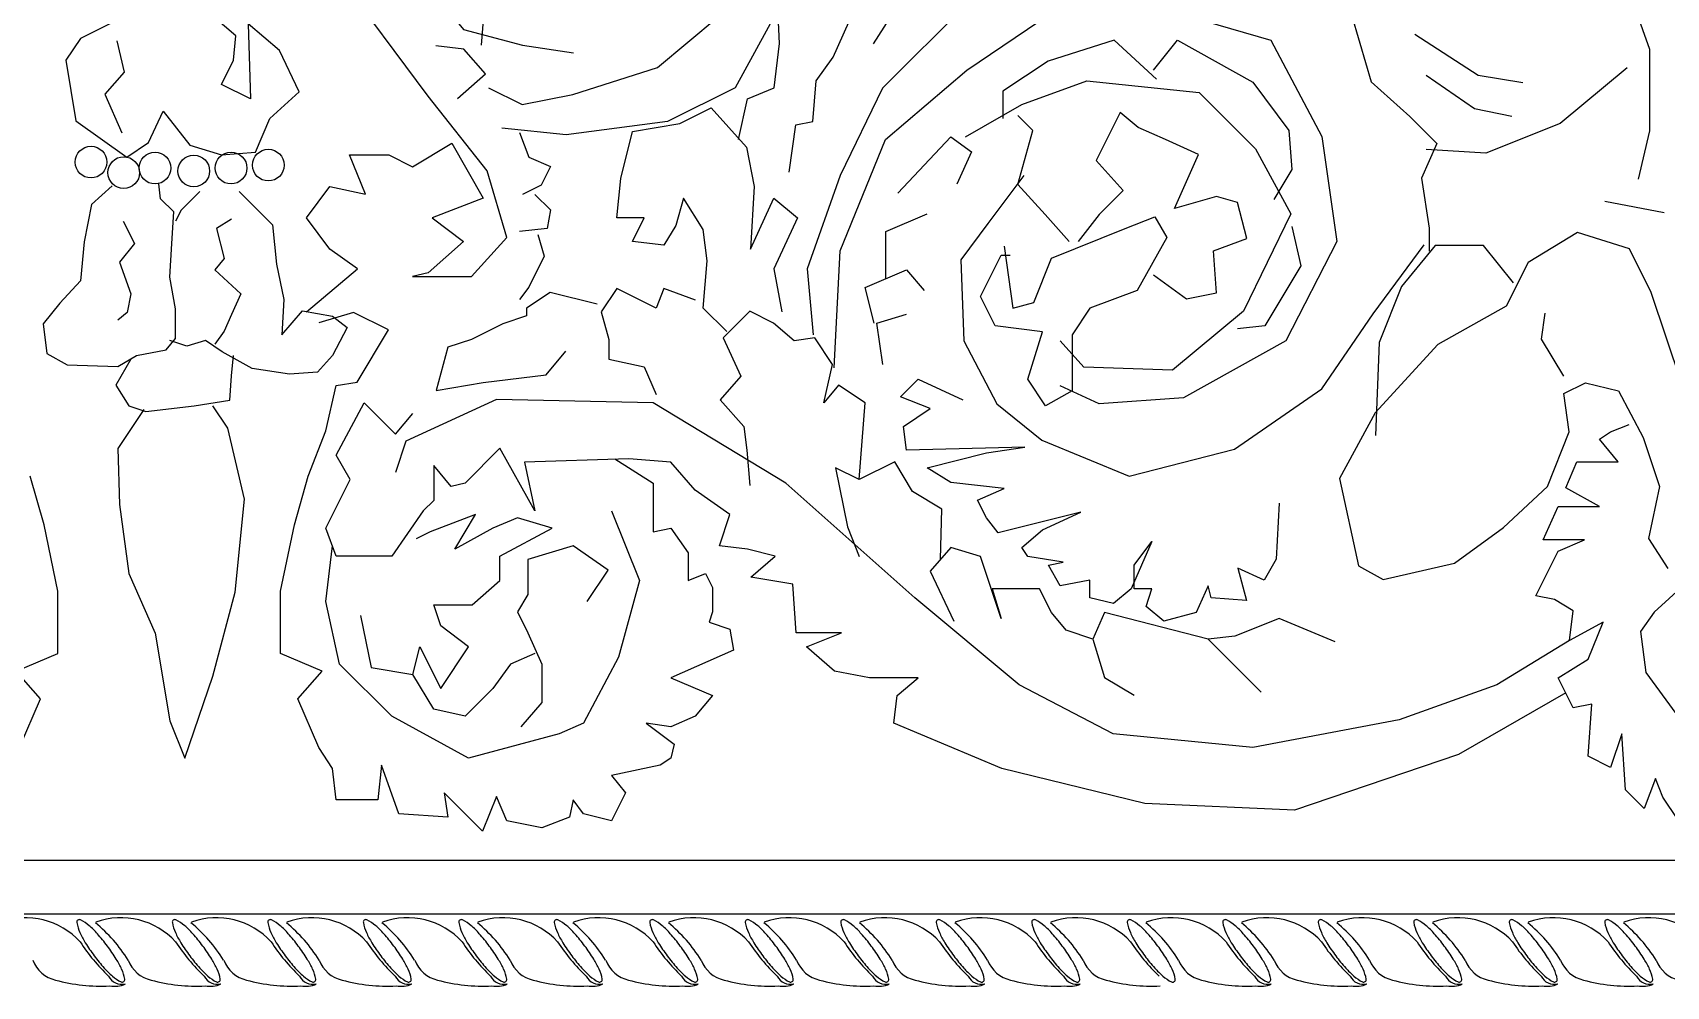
# Model space of a CAD drawing. Extents: x 128 to 2598, y 84 to 3556.
# Drawn here: x 951.5 to 1256, y 2728.8 to 2906.6 of the extents above; entities that cross this region are included whole.
import ezdxf

# ---------------------------------------------------------------- set-up
doc = ezdxf.new("R2010")
doc.units = 0
doc.header["$LTSCALE"] = 10
doc.header["$MEASUREMENT"] = 0
for name, color, linetype in [('3', 3, 'CONTINUOUS'), ('7', 7, 'CONTINUOUS'), ('BH', 3, 'CONTINUOUS')]:
    doc.layers.add(name, color=color, linetype=linetype)

msp = doc.modelspace()

# ---------------------------------------------------------------- linework, layer by layer
at = {"layer": '3'}
for points in [[(968.45, 2729.71, 0.280919), (968.64, 2730.17, 0.066421), (968.06, 2732.03, 0.030503), (967.06, 2733.91, 0.022024), (965.4, 2736.35, 0.022024), (963.53, 2738.64, 0.030503), (962.01, 2740.14, 0.066421), (960.39, 2741.22, 0.280919), (959.89, 2741.17, 0.280919), (959.71, 2740.71, 0.066421), (960.28, 2738.85, 0.030503), (961.29, 2736.97, 0.022024), (962.95, 2734.53, 0.022024), (964.82, 2732.24, 0.030503), (966.34, 2730.74, 0.066421), (967.96, 2729.66, 0.280919)], [(986.25, 2729.71, 0.280919), (986.44, 2730.17, 0.066421), (985.86, 2732.03, 0.030503), (984.86, 2733.91, 0.022024), (983.19, 2736.35, 0.022024), (981.33, 2738.64, 0.030503), (979.81, 2740.14, 0.066421), (978.19, 2741.22, 0.280919), (977.69, 2741.17, 0.280919), (977.51, 2740.71, 0.066421), (978.08, 2738.85, 0.030503), (979.09, 2736.97, 0.022024), (980.75, 2734.53, 0.022024), (982.62, 2732.24, 0.030503), (984.14, 2730.74, 0.066421), (985.76, 2729.66, 0.280919)], [(1004.05, 2729.71, 0.280919), (1004.24, 2730.17, 0.066421), (1003.66, 2732.03, 0.030503), (1002.65, 2733.91, 0.022024), (1000.99, 2736.35, 0.022024), (999.12, 2738.64, 0.030503), (997.61, 2740.14, 0.066421), (995.98, 2741.22, 0.280919), (995.49, 2741.17, 0.280919), (995.31, 2740.71, 0.066421), (995.88, 2738.85, 0.030503), (996.89, 2736.97, 0.022024), (998.55, 2734.53, 0.022024), (1000.42, 2732.24, 0.030503), (1001.94, 2730.74, 0.066421), (1003.56, 2729.66, 0.280919)], [(1021.85, 2729.71, 0.280919), (1022.04, 2730.17, 0.066421), (1021.46, 2732.03, 0.030503), (1020.45, 2733.91, 0.022024), (1018.79, 2736.35, 0.022024), (1016.92, 2738.64, 0.030503), (1015.41, 2740.14, 0.066421), (1013.78, 2741.22, 0.280919), (1013.29, 2741.17, 0.280919), (1013.11, 2740.71, 0.066421), (1013.68, 2738.85, 0.030503), (1014.69, 2736.97, 0.022024), (1016.35, 2734.53, 0.022024), (1018.22, 2732.24, 0.030503), (1019.74, 2730.74, 0.066421), (1021.36, 2729.66, 0.280919)], [(1039.65, 2729.71, 0.280919), (1039.84, 2730.17, 0.066421), (1039.26, 2732.03, 0.030503), (1038.25, 2733.91, 0.022024), (1036.59, 2736.35, 0.022024), (1034.72, 2738.64, 0.030503), (1033.21, 2740.14, 0.066421), (1031.58, 2741.22, 0.280919), (1031.09, 2741.17, 0.280919), (1030.91, 2740.71, 0.066421), (1031.48, 2738.85, 0.030503), (1032.49, 2736.97, 0.022024), (1034.15, 2734.53, 0.022024), (1036.02, 2732.24, 0.030503), (1037.53, 2730.74, 0.066421), (1039.16, 2729.66, 0.280919)], [(1057.45, 2729.71, 0.280919), (1057.64, 2730.17, 0.066421), (1057.06, 2732.03, 0.030503), (1056.05, 2733.91, 0.022024), (1054.39, 2736.35, 0.022024), (1052.52, 2738.64, 0.030503), (1051.01, 2740.14, 0.066421), (1049.38, 2741.22, 0.280919), (1048.89, 2741.17, 0.280919), (1048.7, 2740.71, 0.066421), (1049.28, 2738.85, 0.030503), (1050.29, 2736.97, 0.022024), (1051.95, 2734.53, 0.022024), (1053.82, 2732.24, 0.030503), (1055.33, 2730.74, 0.066421), (1056.96, 2729.66, 0.280919)], [(1075.25, 2729.71, 0.280919), (1075.43, 2730.17, 0.066421), (1074.86, 2732.03, 0.030503), (1073.85, 2733.91, 0.022024), (1072.19, 2736.35, 0.022024), (1070.32, 2738.64, 0.030503), (1068.81, 2740.14, 0.066421), (1067.18, 2741.22, 0.280919), (1066.69, 2741.17, 0.280919), (1066.5, 2740.71, 0.066421), (1067.08, 2738.85, 0.030503), (1068.09, 2736.97, 0.022024), (1069.75, 2734.53, 0.022024), (1071.62, 2732.24, 0.030503), (1073.13, 2730.74, 0.066421), (1074.76, 2729.66, 0.280919)], [(1093.05, 2729.71, 0.280919), (1093.23, 2730.17, 0.066421), (1092.66, 2732.03, 0.030503), (1091.65, 2733.91, 0.022024), (1089.99, 2736.35, 0.022024), (1088.12, 2738.64, 0.030503), (1086.61, 2740.14, 0.066421), (1084.98, 2741.22, 0.280919), (1084.49, 2741.17, 0.280919), (1084.3, 2740.71, 0.066421), (1084.88, 2738.85, 0.030503), (1085.89, 2736.97, 0.022024), (1087.55, 2734.53, 0.022024), (1089.42, 2732.24, 0.030503), (1090.93, 2730.74, 0.066421), (1092.56, 2729.66, 0.280919)], [(1110.85, 2729.71, 0.280919), (1111.03, 2730.17, 0.066421), (1110.46, 2732.03, 0.030503), (1109.45, 2733.91, 0.022024), (1107.79, 2736.35, 0.022024), (1105.92, 2738.64, 0.030503), (1104.4, 2740.14, 0.066421), (1102.78, 2741.22, 0.280919), (1102.29, 2741.17, 0.280919), (1102.1, 2740.71, 0.066421), (1102.68, 2738.85, 0.030503), (1103.69, 2736.97, 0.022024), (1105.35, 2734.53, 0.022024), (1107.22, 2732.24, 0.030503), (1108.73, 2730.74, 0.066421), (1110.36, 2729.66, 0.280919)], [(1128.65, 2729.71, 0.280919), (1128.83, 2730.17, 0.066421), (1128.26, 2732.03, 0.030503), (1127.25, 2733.91, 0.022024), (1125.59, 2736.35, 0.022024), (1123.72, 2738.64, 0.030503), (1122.2, 2740.14, 0.066421), (1120.58, 2741.22, 0.280919), (1120.09, 2741.17, 0.280919), (1119.9, 2740.71, 0.066421), (1120.48, 2738.85, 0.030503), (1121.48, 2736.97, 0.022024), (1123.15, 2734.53, 0.022024), (1125.01, 2732.24, 0.030503), (1126.53, 2730.74, 0.066421), (1128.15, 2729.66, 0.280919)], [(1146.45, 2729.71, 0.280919), (1146.63, 2730.17, 0.066421), (1146.06, 2732.03, 0.030503), (1145.05, 2733.91, 0.022024), (1143.39, 2736.35, 0.022024), (1141.52, 2738.64, 0.030503), (1140, 2740.14, 0.066421), (1138.38, 2741.22, 0.280919), (1137.89, 2741.17, 0.280919), (1137.7, 2740.71, 0.066421), (1138.28, 2738.85, 0.030503), (1139.28, 2736.97, 0.022024), (1140.94, 2734.53, 0.022024), (1142.81, 2732.24, 0.030503), (1144.33, 2730.74, 0.066421), (1145.95, 2729.66, 0.280919)], [(1164.25, 2729.71, 0.280919), (1164.43, 2730.17, 0.066421), (1163.86, 2732.03, 0.030503), (1162.85, 2733.91, 0.022024), (1161.19, 2736.35, 0.022024), (1159.32, 2738.64, 0.030503), (1157.8, 2740.14, 0.066421), (1156.18, 2741.22, 0.280919), (1155.68, 2741.17, 0.280919), (1155.5, 2740.71, 0.066421), (1156.07, 2738.85, 0.030503), (1157.08, 2736.97, 0.022024), (1158.74, 2734.53, 0.022024), (1160.61, 2732.24, 0.030503), (1162.13, 2730.74, 0.066421), (1163.75, 2729.66, 0.280919)], [(1164.25, 2729.71, 0.280919), (1164.43, 2730.17, 0.066421), (1163.86, 2732.03, 0.030503), (1162.85, 2733.91, 0.022024), (1161.19, 2736.35, 0.022024), (1159.32, 2738.64, 0.030503), (1157.8, 2740.14, 0.066421), (1156.18, 2741.22, 0.280919), (1155.68, 2741.17, 0.280919), (1155.5, 2740.71, 0.066421), (1156.07, 2738.85, 0.030503), (1157.08, 2736.97, 0.022024), (1158.74, 2734.53, 0.022024), (1160.61, 2732.24, 0.030503), (1162.13, 2730.74, 0.066421), (1163.75, 2729.66, 0.280919)], [(1182.05, 2729.71, 0.280919), (1182.23, 2730.17, 0.066421), (1181.66, 2732.03, 0.030503), (1180.65, 2733.91, 0.022024), (1178.99, 2736.35, 0.022024), (1177.12, 2738.64, 0.030503), (1175.6, 2740.14, 0.066421), (1173.98, 2741.22, 0.280919), (1173.48, 2741.17, 0.280919), (1173.3, 2740.71, 0.066421), (1173.87, 2738.85, 0.030503), (1174.88, 2736.97, 0.022024), (1176.54, 2734.53, 0.022024), (1178.41, 2732.24, 0.030503), (1179.93, 2730.74, 0.066421), (1181.55, 2729.66, 0.280919)], [(1199.84, 2729.71, 0.280919), (1200.03, 2730.17, 0.066421), (1199.45, 2732.03, 0.030503), (1198.45, 2733.91, 0.022024), (1196.79, 2736.35, 0.022024), (1194.92, 2738.64, 0.030503), (1193.4, 2740.14, 0.066421), (1191.78, 2741.22, 0.280919), (1191.28, 2741.17, 0.280919), (1191.1, 2740.71, 0.066421), (1191.67, 2738.85, 0.030503), (1192.68, 2736.97, 0.022024), (1194.34, 2734.53, 0.022024), (1196.21, 2732.24, 0.030503), (1197.73, 2730.74, 0.066421), (1199.35, 2729.66, 0.280919)], [(1217.64, 2729.71, 0.280919), (1217.83, 2730.17, 0.066421), (1217.25, 2732.03, 0.030503), (1216.25, 2733.91, 0.022024), (1214.58, 2736.35, 0.022024), (1212.72, 2738.64, 0.030503), (1211.2, 2740.14, 0.066421), (1209.58, 2741.22, 0.280919), (1209.08, 2741.17, 0.280919), (1208.9, 2740.71, 0.066421), (1209.47, 2738.85, 0.030503), (1210.48, 2736.97, 0.022024), (1212.14, 2734.53, 0.022024), (1214.01, 2732.24, 0.030503), (1215.53, 2730.74, 0.066421), (1217.15, 2729.66, 0.280919)], [(1235.44, 2729.71, 0.280919), (1235.63, 2730.17, 0.066421), (1235.05, 2732.03, 0.030503), (1234.04, 2733.91, 0.022024), (1232.38, 2736.35, 0.022024), (1230.51, 2738.64, 0.030503), (1229, 2740.14, 0.066421), (1227.37, 2741.22, 0.280919), (1226.88, 2741.17, 0.280919), (1226.7, 2740.71, 0.066421), (1227.27, 2738.85, 0.030503), (1228.28, 2736.97, 0.022024), (1229.94, 2734.53, 0.022024), (1231.81, 2732.24, 0.030503), (1233.33, 2730.74, 0.066421), (1234.95, 2729.66, 0.280919)], [(1253.24, 2729.71, 0.280919), (1253.43, 2730.17, 0.066421), (1252.85, 2732.03, 0.030503), (1251.84, 2733.91, 0.022024), (1250.18, 2736.35, 0.022024), (1248.31, 2738.64, 0.030503), (1246.8, 2740.14, 0.066421), (1245.17, 2741.22, 0.280919), (1244.68, 2741.17, 0.280919), (1244.5, 2740.71, 0.066421), (1245.07, 2738.85, 0.030503), (1246.08, 2736.97, 0.022024), (1247.74, 2734.53, 0.022024), (1249.61, 2732.24, 0.030503), (1251.12, 2730.74, 0.066421), (1252.75, 2729.66, 0.280919)]]:
    msp.add_lwpolyline(points, format="xyb", close=True, dxfattribs=at)
for centre, radius, start, end in [((950.15, 2727.93), 13.7, 42.0276, 110.0452), ((945.34, 2718.9), 28.14, 31.7373, 50.6636), ((967.95, 2727.93), 13.7, 42.0276, 110.0452), ((963.14, 2718.9), 28.14, 31.7373, 50.6636), ((985.75, 2727.93), 13.7, 42.0276, 110.0452), ((980.94, 2718.9), 28.14, 31.7373, 50.6636), ((1003.55, 2727.93), 13.7, 42.0276, 110.0452), ((998.74, 2718.9), 28.14, 31.7373, 50.6636), ((1021.35, 2727.93), 13.7, 42.0276, 110.0452), ((1016.54, 2718.9), 28.14, 31.7373, 50.6636), ((1039.15, 2727.93), 13.7, 42.0276, 110.0452), ((1034.34, 2718.9), 28.14, 31.7373, 50.6636), ((1056.95, 2727.93), 13.7, 42.0276, 110.0452), ((1052.14, 2718.9), 28.14, 31.7373, 50.6636), ((1074.74, 2727.93), 13.7, 42.0276, 110.0452), ((1069.94, 2718.9), 28.14, 31.7373, 50.6636), ((1092.54, 2727.93), 13.7, 42.0276, 110.0452), ((1087.74, 2718.9), 28.14, 31.7373, 50.6636), ((1110.34, 2727.93), 13.7, 42.0276, 110.0452), ((1105.54, 2718.9), 28.14, 31.7373, 50.6636), ((1128.14, 2727.93), 13.7, 42.0276, 110.0452), ((1123.34, 2718.9), 28.14, 31.7373, 50.6636), ((1145.94, 2727.93), 13.7, 42.0276, 110.0452), ((1141.13, 2718.9), 28.14, 31.7373, 50.6636), ((1163.74, 2727.93), 13.7, 42.0276, 110.0452), ((1158.93, 2718.9), 28.14, 31.7373, 50.6636), ((1181.54, 2727.93), 13.7, 42.0276, 110.0452), ((1176.73, 2718.9), 28.14, 31.7373, 50.6636), ((1199.34, 2727.93), 13.7, 42.0276, 110.0452), ((1194.53, 2718.9), 28.14, 31.7373, 50.6636), ((1217.14, 2727.93), 13.7, 42.0276, 110.0452), ((1212.33, 2718.9), 28.14, 31.7373, 50.6636), ((1234.94, 2727.93), 13.7, 42.0276, 110.0452), ((1230.13, 2718.9), 28.14, 31.7373, 50.6636), ((1252.74, 2727.93), 13.7, 42.0276, 110.0452), ((992, 2758.01), 37.95, 213.4183, 225.965), ((1009.8, 2758.01), 37.95, 213.4183, 225.965), ((1027.6, 2758.01), 37.95, 213.4183, 225.965), ((1045.4, 2758.01), 37.95, 213.4183, 225.965), ((1063.2, 2758.01), 37.95, 213.4183, 225.965), ((1081, 2758.01), 37.95, 213.4183, 225.965), ((1098.8, 2758.01), 37.95, 213.4183, 225.965), ((1116.6, 2758.01), 37.95, 213.4183, 225.965), ((1134.4, 2758.01), 37.95, 213.4183, 225.965), ((1152.2, 2758.01), 37.95, 213.4183, 225.965), ((1170, 2758.01), 37.95, 213.4183, 225.965), ((1187.8, 2758.01), 37.95, 213.4183, 225.965), ((1205.59, 2758.01), 37.95, 213.4183, 225.965), ((1223.39, 2758.01), 37.95, 213.4183, 225.965), ((1241.19, 2758.01), 37.95, 213.4183, 225.965), ((1258.99, 2758.01), 37.95, 213.4183, 225.965), ((1276.79, 2758.01), 37.95, 213.4183, 225.965), ((957.1, 2735.88), 6.03, 201.2177, 257.1306), ((974.9, 2735.88), 6.03, 201.2177, 257.1306), ((992.7, 2735.88), 6.03, 201.2177, 257.1306), ((1010.5, 2735.88), 6.03, 201.2177, 257.1306), ((1028.3, 2735.88), 6.03, 201.2177, 257.1306), ((1046.1, 2735.88), 6.03, 201.2177, 257.1306), ((1063.9, 2735.88), 6.03, 201.2177, 257.1306), ((1081.7, 2735.88), 6.03, 201.2177, 257.1306), ((1099.49, 2735.88), 6.03, 201.2177, 257.1306), ((1117.29, 2735.88), 6.03, 201.2177, 257.1306), ((1135.09, 2735.88), 6.03, 201.2177, 257.1306), ((1152.89, 2735.88), 6.03, 201.2177, 257.1306), ((1170.69, 2735.88), 6.03, 201.2177, 257.1306), ((1188.49, 2735.88), 6.03, 201.2177, 257.1306), ((1206.29, 2735.88), 6.03, 201.2177, 257.1306), ((1224.09, 2735.88), 6.03, 201.2177, 257.1306), ((1241.89, 2735.88), 6.03, 201.2177, 257.1306), ((1259.69, 2735.88), 6.03, 201.2177, 257.1306), ((964.26, 2761.54), 32.67, 254.9119, 272.776), ((968.14, 2732.06), 2.85, 207.8844, 282.2501), ((966.7, 2733.88), 5.04, 260.2461, 293.9968), ((982.06, 2761.54), 32.67, 254.9119, 272.776), ((985.94, 2732.06), 2.85, 207.8844, 282.2501), ((984.5, 2733.88), 5.04, 260.2461, 293.9968), ((999.86, 2761.54), 32.67, 254.9119, 272.776), ((1003.74, 2732.06), 2.85, 207.8844, 282.2501), ((1002.29, 2733.88), 5.04, 260.2461, 293.9968), ((1017.66, 2761.54), 32.67, 254.9119, 272.776), ((1021.54, 2732.06), 2.85, 207.8844, 282.2501), ((1020.09, 2733.88), 5.04, 260.2461, 293.9968), ((1035.46, 2761.54), 32.67, 254.9119, 272.776), ((1039.34, 2732.06), 2.85, 207.8844, 282.2501), ((1037.89, 2733.88), 5.04, 260.2461, 293.9968), ((1053.26, 2761.54), 32.67, 254.9119, 272.776), ((1057.14, 2732.06), 2.85, 207.8844, 282.2501), ((1055.69, 2733.88), 5.04, 260.2461, 293.9968), ((1071.06, 2761.54), 32.67, 254.9119, 272.776), ((1074.94, 2732.06), 2.85, 207.8844, 282.2501), ((1073.49, 2733.88), 5.04, 260.2461, 293.9968), ((1088.86, 2761.54), 32.67, 254.9119, 272.776), ((1092.74, 2732.06), 2.85, 207.8844, 282.2501), ((1091.29, 2733.88), 5.04, 260.2461, 293.9968), ((1106.65, 2761.54), 32.67, 254.9119, 272.776), ((1110.54, 2732.06), 2.85, 207.8844, 282.2501), ((1109.09, 2733.88), 5.04, 260.2461, 293.9968), ((1124.45, 2761.54), 32.67, 254.9119, 272.776), ((1128.33, 2732.06), 2.85, 207.8844, 282.2501), ((1126.89, 2733.88), 5.04, 260.2461, 293.9968), ((1142.25, 2761.54), 32.67, 254.9119, 272.776), ((1146.13, 2732.06), 2.85, 207.8844, 282.2501), ((1144.69, 2733.88), 5.04, 260.2461, 293.9968), ((1160.05, 2761.54), 32.67, 254.9119, 272.776), ((1177.85, 2761.54), 32.67, 254.9119, 272.776), ((1181.73, 2732.06), 2.85, 207.8844, 282.2501), ((1180.29, 2733.88), 5.04, 260.2461, 293.9968), ((1195.65, 2761.54), 32.67, 254.9119, 272.776), ((1199.53, 2732.06), 2.85, 207.8844, 282.2501), ((1198.09, 2733.88), 5.04, 260.2461, 293.9968), ((1213.45, 2761.54), 32.67, 254.9119, 272.776), ((1217.33, 2732.06), 2.85, 207.8844, 282.2501), ((1215.89, 2733.88), 5.04, 260.2461, 293.9968), ((1231.25, 2761.54), 32.67, 254.9119, 272.776), ((1235.13, 2732.06), 2.85, 207.8844, 282.2501), ((1233.68, 2733.88), 5.04, 260.2461, 293.9968), ((1249.05, 2761.54), 32.67, 254.9119, 272.776), ((1252.93, 2732.06), 2.85, 207.8844, 282.2501), ((1251.48, 2733.88), 5.04, 260.2461, 293.9968)]:
    msp.add_arc(centre, radius, start, end, dxfattribs=at)
at = {"layer": '7'}
for p, q in [((420.75, 2752.37), (1496.68, 2752.37)), ((430.75, 2742.37), (1497.24, 2742.37))]:
    msp.add_line(p, q, dxfattribs=at)
at = {"layer": 'BH'}
for points in [[(1083.04, 2886.62), (1084.71, 2894.26), (1089.69, 2896.26), (1090.69, 2904.56), (1090.36, 2911.2), (1094.35, 2909.21), (1096.34, 2915.19), (1095.01, 2927.14), (1096.01, 2935.11), (1100.33, 2936.11), (1104.66, 2934.45), (1100, 2943.42), (1099.67, 2952.05), (1101.66, 2954.71), (1096.68, 2960.68), (1099, 2966.33), (1096.01, 2972.64), (1094.68, 2969.65), (1089.03, 2970.32), (1086.37, 2974.63), (1079.05, 2973.97), (1078.39, 2976.96), (1082.05, 2981.61)], [(1092.48, 2880.58), (1093.74, 2889.38), (1096.89, 2890.01), (1097.52, 2897.56), (1100.66, 2901.97), (1105.7, 2913.29), (1107.59, 2929.64), (1108.22, 2947.89), (1105.7, 2956.7), (1102.55, 2961.1)], [(1027.39, 2944.48), (1022.26, 2941.56), (1023, 2936.44), (1017.14, 2929.12), (1021.53, 2919.61), (1031.78, 2907.18), (1042.77, 2904.25), (1052.29, 2902.79)], [(1247.95, 2917.34), (1252.81, 2903.49), (1252.81, 2888.25), (1250.72, 2879.25)], [(1035.16, 2904.23), (1035.83, 2912.86), (1037.82, 2916.51)], [(967.19, 2905.05), (968.55, 2899.17), (964.92, 2895.11), (968.09, 2887.87)], [(1160.92, 2897.87), (1153.06, 2905.16), (1140.72, 2901.24), (1132.3, 2895.63), (1132.3, 2890.59)], [(1160.36, 2899.56), (1164.84, 2905.16), (1178.87, 2897.31), (1185.6, 2888.35), (1186.16, 2881.06), (1182.8, 2875.46)], [(1209.12, 2906.26), (1220.91, 2898.64), (1229.23, 2897.25)], [(1030.65, 2894.29), (1035.85, 2898.9), (1031.81, 2903.51), (1026.61, 2904.09)], [(1248.64, 2900.02), (1236.16, 2889.64), (1222.3, 2884.1), (1211.2, 2884.79)], [(1125.37, 2887.13), (1135.84, 2893.18), (1147.97, 2897.59), (1168.91, 2895.38), (1179.38, 2884.93), (1185.99, 2872.82), (1177.17, 2854.65), (1163.95, 2843.64), (1147.41, 2844.2), (1143.01, 2849.15)], [(1211.2, 2898.64), (1220.22, 2892.41), (1227.15, 2891.02)], [(1080.85, 2850.85), (1076.46, 2855.24), (1077.19, 2864.02), (1076.46, 2869.87), (1072.8, 2875.72), (1071.33, 2870.6), (1069.14, 2866.94), (1063.28, 2867.67), (1065.47, 2872.06), (1060.35, 2872.06), (1061.08, 2879.38), (1063.28, 2888.16), (1072.07, 2889.62), (1077.93, 2892.55), (1084.52, 2885.23), (1085.98, 2877.92), (1085.25, 2866.21), (1089.64, 2875.72), (1094.04, 2872.06), (1089.64, 2862.55), (1091.11, 2854.51)], [(1144.65, 2867.62), (1140.16, 2872.66), (1135.11, 2878.26), (1137.91, 2888.35), (1135.11, 2891.15)], [(1160.36, 2861.45), (1166.53, 2856.97), (1172.14, 2858.09), (1171.58, 2865.93), (1177.75, 2868.18), (1176.06, 2874.9), (1172.14, 2876.02), (1164.28, 2873.78), (1168.77, 2883.87), (1162.6, 2886.67), (1157.55, 2888.91), (1154.18, 2891.71), (1149.7, 2882.75), (1154.75, 2877.14), (1150.26, 2872.66), (1146.33, 2867.62)], [(1042.2, 2887.95), (1043.93, 2883.34), (1047.97, 2881.61), (1046.23, 2878.15), (1042.77, 2876.42)], [(1112.7, 2876.67), (1122.62, 2887.13), (1126.47, 2884.38), (1123.72, 2878.32)], [(982.63, 2876.99), (979.15, 2873.51), (978.11, 2871.43)], [(1045.08, 2876.42), (1047.97, 2873.54), (1047.39, 2870.08), (1042.2, 2869.5)], [(1255.58, 2873.01), (1244.49, 2875.09)], [(968.37, 2871.43), (970.46, 2867.26), (967.67, 2863.78), (969.76, 2857.88), (969.07, 2854.4), (967.33, 2853.01)], [(988.55, 2871.78), (985.76, 2870.04), (987.16, 2864.48), (985.42, 2862.39), (990.29, 2857.88), (988.55, 2854.06), (987.16, 2850.93), (985.42, 2848.5)], [(1110.49, 2860.71), (1110.49, 2869.51), (1118.21, 2872.82)], [(1132.54, 2866.76), (1134.19, 2855.2), (1138.05, 2856.3), (1141.35, 2864.56), (1155.13, 2870.07), (1160.64, 2872.27), (1162.84, 2868.41), (1157.33, 2858.51), (1148.52, 2855.2), (1145.21, 2850.25), (1145.21, 2839.79), (1140.25, 2837.04), (1136.94, 2841.99), (1139.7, 2850.8), (1130.88, 2851.9), (1128.13, 2857.41), (1131.98, 2865.11), (1133.64, 2865.11)], [(1045.66, 2868.93), (1046.81, 2864.89), (1043.93, 2859.13), (1042.2, 2856.82)], [(1186.16, 2870.42), (1187.85, 2863.13), (1181.11, 2851.93), (1176.06, 2851.36)], [(1108.29, 2852.45), (1106.63, 2859.06), (1114.35, 2862.36), (1117.66, 2858.51)], [(1109.94, 2844.75), (1108.84, 2852.45), (1114.35, 2854.1)], [(1236.86, 2842.54), (1232.7, 2849.47), (1233.39, 2854.31)], [(1160.09, 2811.72), (1156.23, 2802.91), (1152.92, 2800.16), (1148.52, 2801.26), (1148.52, 2804.56), (1143.01, 2803.46), (1140.8, 2807.32), (1143.56, 2807.87), (1136.94, 2808.97), (1135.84, 2810.62), (1139.7, 2813.92), (1146.86, 2817.22), (1131.43, 2813.37), (1129.23, 2816.12), (1127.58, 2819.43), (1132.54, 2821.63), (1127.58, 2822.18), (1122.62, 2822.73), (1118.21, 2825.48), (1129.23, 2828.23), (1136.39, 2829.33), (1114.35, 2828.78), (1113.8, 2833.19), (1118.76, 2836.49), (1113.25, 2838.69), (1116.55, 2841.99), (1124.82, 2838.14)], [(1237.92, 2793.26), (1224.35, 2785), (1206.16, 2778.51), (1178.88, 2773.32), (1152.89, 2775.91), (1135.36, 2785), (1115.87, 2801.22), (1091.84, 2822.63), (1067.15, 2837.55), (1037.92, 2838.2), (1021.03, 2830.41), (1019.08, 2824.57)], [(1258.09, 2759.9), (1255.31, 2764.07), (1253.92, 2767.54), (1251.83, 2761.98), (1248.35, 2765.46), (1247.66, 2775.88), (1245.57, 2769.63), (1241.39, 2771.71), (1242.09, 2781.44), (1238.61, 2780.75), (1235.83, 2786.31), (1241.39, 2789.78), (1244.18, 2796.73), (1237.92, 2793.26), (1238.61, 2798.82), (1235.13, 2800.9), (1231.65, 2801.6), (1235.83, 2809.94), (1240.7, 2812.02), (1233.04, 2812.02), (1235.83, 2818.27), (1243.48, 2818.27), (1237.22, 2821.75), (1239.31, 2826.61), (1246.96, 2826.61), (1243.48, 2830.78), (1245.57, 2832.17), (1249.05, 2833.56)], [(1059.36, 2817.44), (1064.55, 2804.46), (1060.66, 2790.19), (1054.16, 2777.86), (1049.61, 2775.91), (1032.73, 2771.37), (1018.43, 2779.16), (1008.69, 2788.89), (1006.09, 2800.57), (1007.39, 2810.95)], [(1012.59, 2797.97), (1014.54, 2788.24), (1022.33, 2786.94), (1023.63, 2792.13), (1027.53, 2784.35), (1032.73, 2792.13), (1027.53, 2796.03), (1026.23, 2799.92), (1033.37, 2799.92), (1038.57, 2804.46), (1038.57, 2809), (1048.31, 2814.19), (1041.82, 2816.14), (1037.27, 2814.19), (1030.13, 2810.3), (1034.02, 2816.79), (1025.58, 2813.54), (1022.98, 2812.25)], [(1183.79, 2818.88), (1183.23, 2808.42), (1181.03, 2804.56), (1176.07, 2806.77), (1177.72, 2800.71), (1171.11, 2801.26), (1170.56, 2803.46), (1168.36, 2798.51), (1162.29, 2796.86), (1158.99, 2799.61), (1160.09, 2802.91), (1156.78, 2802.91), (1156.78, 2807.32), (1160.09, 2811.72)], [(1054.81, 2800.57), (1058.71, 2806.41), (1052.21, 2810.95), (1043.77, 2808.35), (1043.77, 2801.87), (1041.82, 2798.62), (1043.77, 2794.73), (1046.37, 2788.89), (1046.37, 2781.75), (1042.47, 2777.21)], [(1045.07, 2790.84), (1040.52, 2788.89), (1037.27, 2784.35), (1032.08, 2779.16), (1026.23, 2780.46), (1022.33, 2786.94)]]:
    msp.add_lwpolyline(points, dxfattribs=at)
at = {"layer": 'BH', "color": 7}
for points in [[(1002.49, 2854.51), (1012.01, 2862.55), (1006.88, 2866.21), (1002.49, 2872.06), (1006.88, 2877.92), (1013.48, 2876.45), (1010.55, 2883.77), (1017.87, 2883.77), (1022.26, 2881.57), (1029.59, 2885.96), (1035.45, 2875.72), (1025.93, 2872.06), (1031.78, 2867.67), (1025.19, 2861.82), (1022.26, 2861.09), (1033.25, 2861.09), (1039.84, 2868.41), (1036.18, 2880.84), (1025.19, 2894.74), (1008.35, 2917.42), (1001.02, 2940.83), (1002.49, 2955.46)], [(1036.42, 2896.3), (1042.72, 2893.16), (1052.17, 2895.05), (1067.91, 2900.08), (1079.25, 2909.51), (1086.18, 2922.1), (1086.18, 2935.94), (1084.29, 2951.03), (1089.96, 2951.03), (1093.11, 2942.86), (1093.74, 2929.02), (1089.96, 2910.14), (1082.4, 2896.3), (1069.8, 2890.01), (1050.91, 2887.5), (1038.94, 2888.75)], [(1205.29, 2951.28), (1195.94, 2946.25), (1190.91, 2935.48), (1193.78, 2921.83), (1198.82, 2904.6), (1200.97, 2897.41), (1208.16, 2890.95), (1213.2, 2885.92), (1210.32, 2879.46), (1211.76, 2870.12), (1211.76, 2865.81)], [(1138.48, 2923.65), (1125.57, 2911.88), (1109.86, 2896.19), (1102.01, 2879.94), (1095.84, 2862.57), (1096.96, 2850.24)], [(970.36, 2910.47), (960.4, 2905.5), (957.68, 2901.43), (959.49, 2890.13), (969, 2883.35), (973.07, 2886.07), (975.79, 2891.94), (980.76, 2885.61), (986.65, 2883.8), (992.98, 2884.26), (995.7, 2890.59), (1001.13, 2895.56), (997.51, 2903.24), (991.63, 2908.21), (992.08, 2894.2), (986.65, 2896.91), (988.91, 2901.43), (989.36, 2905.95), (983.03, 2911.38)], [(1108.22, 2904.48), (1112.63, 2911.4)], [(1100.89, 2844.08), (1102.01, 2865.93), (1110.42, 2886.67), (1125.57, 2899.56), (1141.28, 2910.2), (1164.84, 2910.2), (1182.24, 2905.16), (1191.77, 2887.23), (1194.58, 2867.62), (1185.04, 2849.12), (1165.97, 2838.48), (1150.26, 2837.36), (1142.96, 2840.72)], [(966.28, 2878.03), (962.45, 2874.56), (961.06, 2867.61), (960.37, 2860.31), (956.54, 2856.14), (953.41, 2852.32), (954.11, 2846.76), (957.93, 2844.67), (967.33, 2844.33), (970.8, 2846.41), (976.37, 2847.45), (978.11, 2849.54), (978.11, 2855.1), (977.07, 2861), (977.41, 2867.26), (977.76, 2873.17), (975.33, 2875.6), (974.98, 2878.38)], [(1136.23, 2879.94), (1129.5, 2870.98), (1124.45, 2864.25), (1125.01, 2849.12), (1131.18, 2837.36), (1139.6, 2830.63), (1155.87, 2823.91), (1175.5, 2828.95), (1191.77, 2840.16), (1201.31, 2854.17), (1210.85, 2867.05)], [(989.94, 2876.99), (996.2, 2870.73), (996.9, 2863.44), (998.29, 2856.84), (997.94, 2850.23), (1001.77, 2854.75), (1007.33, 2853.71), (1010.12, 2851.62), (1007.33, 2846.41), (1004.55, 2843.28), (999.33, 2842.94), (992.37, 2843.98), (986.81, 2847.11), (983.68, 2849.19), (980.2, 2848.15), (977.07, 2849.19)], [(1258.78, 2841.33), (1253.17, 2858.14), (1249.09, 2866.28), (1239.4, 2869.34), (1230.22, 2863.74), (1226.14, 2855.59), (1213.4, 2848.46), (1201.67, 2835.73), (1195.04, 2823.5), (1198.61, 2807.21), (1203.2, 2804.66), (1216.46, 2807.72), (1225.63, 2814.34), (1233.79, 2821.98), (1237.87, 2832.16), (1236.85, 2839.29), (1240.93, 2841.33), (1247.05, 2839.8), (1251.64, 2831.14), (1254.7, 2821.98), (1252.66, 2812.3), (1256.23, 2806.7)], [(1227.48, 2859.97), (1221.91, 2866.92), (1212.87, 2866.92), (1206.61, 2859.28), (1202.43, 2848.85), (1201.73, 2831.48)], [(1056.69, 2855.97), (1047.9, 2858.16), (1043.5, 2855.24), (1043.5, 2853.78), (1039.11, 2852.31), (1033.25, 2849.39), (1028.86, 2847.92), (1026.66, 2839.88), (1035.45, 2841.34), (1047.17, 2842.8), (1050.83, 2847.19)], [(1075, 2856.7), (1069.14, 2858.9), (1067.67, 2855.24), (1060.35, 2858.9), (1057.42, 2854.51), (1058.88, 2849.39), (1058.88, 2845.73), (1065.47, 2844.27), (1067.67, 2839.15)], [(1060.01, 2827.17), (1067.15, 2822.63), (1067.15, 2815.49), (1067.15, 2813.54), (1070.4, 2814.19), (1073.65, 2809.65), (1073.65, 2804.46), (1076.9, 2805.76), (1078.19, 2803.16), (1078.19, 2798.62), (1077.54, 2796.68), (1081.44, 2795.38), (1082.09, 2791.49), (1070.4, 2786.3), (1078.19, 2783.05), (1074.95, 2779.16), (1070.4, 2777.21), (1065.85, 2777.86), (1071.05, 2773.97), (1070.4, 2771.37), (1068.45, 2770.08), (1059.36, 2768.13), (1061.96, 2764.88), (1059.36, 2759.69), (1054.16, 2760.99), (1052.21, 2763.59), (1051.56, 2760.34), (1046.37, 2758.4), (1039.87, 2759.69), (1037.92, 2764.24), (1035.32, 2757.75), (1028.18, 2764.88), (1028.83, 2760.34), (1019.73, 2760.99), (1016.49, 2770.08), (1015.84, 2763.59), (1008.04, 2763.59), (1007.39, 2769.43), (1004.79, 2773.32), (1000.9, 2782.4), (1005.44, 2787.59), (997.65, 2790.84), (997.65, 2802.51), (1000.25, 2814.84), (1002.85, 2823.93), (1006.09, 2832.36), (1008.04, 2840.79), (1011.94, 2841.44), (1017.79, 2851.18), (1011.29, 2854.42), (1004.79, 2852.47)], [(1105.53, 2823.28), (1106.63, 2837.59), (1101.68, 2840.89), (1098.92, 2837.59), (1100.57, 2844.75), (1097.27, 2849.7), (1093.41, 2849.15), (1089.55, 2852.45), (1085.14, 2854.65), (1080.18, 2849.7), (1083.49, 2842.54), (1079.63, 2838.14), (1084.04, 2833.19), (1084.59, 2828.78), (1085.14, 2822.18)], [(969.76, 2845.72), (966.98, 2840.85), (969.41, 2837.03), (972.54, 2835.99), (981.59, 2837.03), (988.2, 2838.07), (988.55, 2842.59), (988.89, 2846.41)], [(972.2, 2836.33), (967.33, 2829.04), (967.67, 2818.61), (969.41, 2805.76), (974.28, 2794.64), (977.07, 2778.3), (979.85, 2771.35), (985.07, 2786.64), (989.24, 2802.28), (990.98, 2819.65), (987.85, 2832.86), (985.07, 2837.03)], [(1237.22, 2783.53), (1217.2, 2772.02), (1186.67, 2761.64), (1158.74, 2762.94), (1132.11, 2769.43), (1111.97, 2777.86), (1112.62, 2783.05), (1116.52, 2786.3), (1107.42, 2786.3), (1100.93, 2787.59), (1095.73, 2792.13), (1102.23, 2794.73), (1093.78, 2794.73), (1093.13, 2803.81), (1085.34, 2805.11), (1089.89, 2809), (1084.69, 2810.3), (1079.49, 2810.95), (1081.44, 2816.79), (1074.95, 2821.33), (1070.4, 2826.52), (1062.61, 2827.17), (1043.12, 2826.52), (1045.07, 2817.44), (1038.57, 2829.12), (1032.08, 2822.63), (1029.48, 2821.98), (1026.23, 2825.87), (1026.23, 2819.38), (1024.28, 2817.44), (1018.43, 2809), (1008.04, 2809), (1006.09, 2814.19), (1010.64, 2823.28), (1008.04, 2827.82), (1013.24, 2837.55), (1019.08, 2831.71), (1022.33, 2835.6)], [(1120.69, 2808.42), (1120.96, 2817.77), (1115.45, 2821.08), (1112.15, 2826.58), (1105.53, 2823.28), (1101.12, 2825.48), (1103.33, 2814.47), (1105.53, 2808.97)], [(949.04, 2773.32), (952.94, 2782.4), (948.39, 2787.59), (956.18, 2790.84), (956.18, 2802.51), (953.59, 2814.84), (950.99, 2823.93)], [(1149.07, 2793.56), (1144.11, 2795.21), (1141.35, 2798.51), (1139.15, 2802.91), (1130.33, 2802.91), (1131.98, 2797.41), (1128.13, 2808.97), (1122.62, 2810.62), (1118.76, 2806.22), (1123.17, 2796.86)], [(1259.29, 2803.64), (1253.68, 2798.55), (1251.13, 2794.98), (1252.15, 2787.35), (1257.76, 2779.71)], [(1170.56, 2793.56), (1151.27, 2798.51), (1149.07, 2793.56), (1151.27, 2786.4), (1156.78, 2783.1)], [(1194.26, 2793.01), (1183.79, 2797.41), (1175.52, 2794.11), (1170.56, 2793.56), (1180.48, 2783.65)]]:
    msp.add_lwpolyline(points, dxfattribs=at)
at = {"layer": 'BH'}
for centre in [(962.35, 2882.43), (974.29, 2881.32), (981.51, 2880.77), (988.46, 2881.32), (995.4, 2881.87), (968.46, 2880.49)]:
    msp.add_circle(centre, 2.95, dxfattribs=at)

doc.saveas('drawing.dxf')
